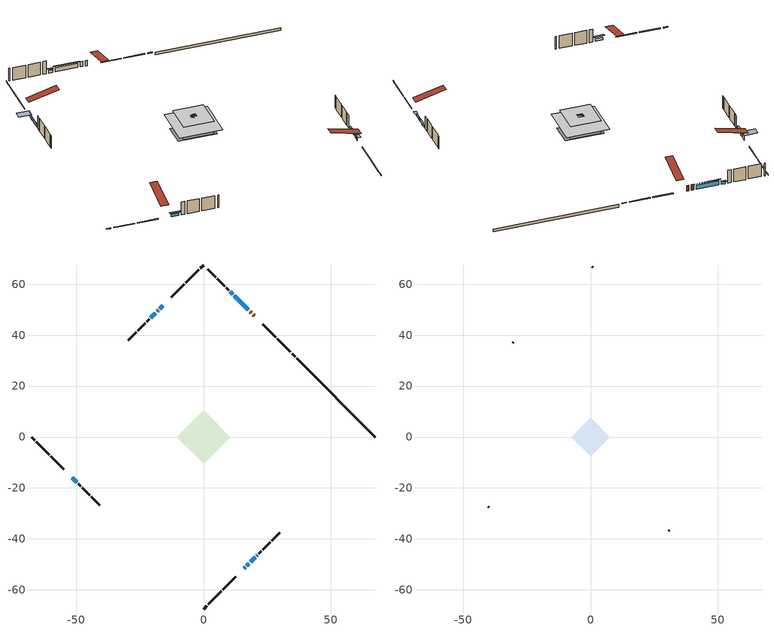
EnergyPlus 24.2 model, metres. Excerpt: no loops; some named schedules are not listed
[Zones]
conditioned space
 floor outside (Floor1 construction): -1.31,0 0,1.31 1.31,0 0,-1.31 z0.58
 floor adiabatic (Floor4 construction): -7.48,0 0,7.48 7.48,0 0,-7.48 z0.58
 floor adiabatic (AdiabaticFloorConstruction): -10.58,0 0,10.58 10.58,0 0,-10.58 z3.02
 floor foundation (Slab1 construction): -7.73,1.97 -1.97,7.73 7.73,-1.97 1.97,-7.73 z-0.46
 wall outside (RimJoist1 construction): 0,-67.58 1.18,-66.4 / -67.58,0 -66.4,-1.18 / 0,67.58 -1.18,66.4 / 36,31.59 34.81,32.77 z0.58:0.88
 wall outside (RimJoist2 construction): 1.84,-65.74 7,-60.58 / -65.74,-1.84 -60.58,-7 / -1.84,65.74 -7,60.58 / 34.16,33.42 29,38.58 z0.58:0.88
 wall outside (RimJoist3 construction): 7.65,-59.93 12.76,-54.82 / -59.93,-7.65 -54.82,-12.76 / -7.65,59.93 -12.76,54.82 / 28.34,39.24 23.24,44.34 z0.58:0.88
 wall outside (AdiabaticWallConstruction 1): 20,47.58 19.47,48.11 / 18.82,48.76 18.29,49.29 z0.58:2.61
 wall outside (AdiabaticWallConstruction): 16,-51.58 16.39,-51.19 / -17.84,49.74 -18.24,49.35 z0.58:1.5; 17.05,-50.53 17.88,-49.7 z0.58:1.44; -51.58,-16 -49.79,-17.8 / 11.45,56.13 10.55,57.03 / -18.89,48.69 -20.69,46.89 z0.58:1.57; 17.64,49.94 12.11,55.48 z0.58:2.1; -16,51.58 -17.18,50.4 z0.58:2.16; 18.53,-49.05 20.25,-47.33 z0.58:1.8; 20.91,-46.67 21.11,-46.47 z0.58:0.86
 wall outside (Wall1 construction): 21.77,-45.81 22.63,-44.95 / -49.13,-18.45 -48.27,-19.32 / -21.35,46.24 -22.21,45.37 / 9.89,57.69 9.03,58.55 z0.58:5.46
 wall outside (Wall2 construction): 23.29,-44.3 26.18,-41.4 / -47.61,-19.97 -44.72,-22.86 / -22.87,44.72 -25.76,41.82 / 8.37,59.21 5.48,62.1 z0.58:5.46
 wall outside (Wall3 construction): 26.83,-40.75 30.04,-37.54 / -44.06,-23.52 -40.85,-26.73 / -26.41,41.17 -29.62,37.96 / 4.83,62.75 1.62,65.96 z0.58:5.46
 wall foundation (FoundationWall1 construction): 67.58,0 36.65,30.93 z-0.46:0.58
 window (WindowConstruction 8): 16,-51.58 16.39,-51.19 z0.58:1.49
 window (WindowConstruction 5): 17.05,-50.53 17.88,-49.71 z0.58:1.44
 window (WindowConstruction 6): -51.58,-16 -49.79,-17.8 z0.58:1.57
 window (WindowConstruction 7): 17.64,49.94 12.11,55.47 z0.58:2.1
 window (WindowConstruction): -16,51.58 -17.18,50.4 z0.58:2.16
 window (WindowConstruction 1): 18.53,-49.05 20.25,-47.33 z0.58:1.8
 window (WindowConstruction 2): 11.45,56.13 10.55,57.03 z0.58:1.57
 window (WindowConstruction 9): -17.84,49.74 -18.24,49.35 z0.58:1.49
 window (WindowConstruction 3): -18.89,48.69 -20.69,46.89 z0.58:1.57
 window (WindowConstruction 4): 20.91,-46.67 21.11,-46.47 z0.58:0.86
 door (Door): 20,47.58 19.47,48.11 z0.58:2.61
 door (Door 1): 18.82,48.76 18.29,49.29 z0.58:2.61
 ceiling adiabatic (AdiabaticFloorConstruction): 0,-10.58 10.58,0 0,10.58 -10.58,0 z3.02
attic - vented
 floor to conditioned space (Floor2 construction Reversed): -1.31,0 0,1.31 1.31,0 0,-1.31 z5.46
 floor to conditioned space (Floor3 construction Reversed): -7.48,0 0,7.48 7.48,0 0,-7.48 z5.46
 wall outside (Wall4 construction): 30.7,-36.88 31,-36.58 / -40.2,-27.38 -39.89,-27.69 / -30.28,37.3 -30.58,37 / 0.96,66.62 0.66,66.92 z0.58:5.46
 roof outside (Roof1 construction): 15.34,-52.24,5.46 7.86,-44.76,8.1 5.94,-46.69,8.1 13.41,-54.17,5.46; -52.24,-15.34,5.46 -44.76,-7.86,8.1 -46.69,-5.94,8.1 -54.17,-13.41,5.46; -15.34,52.24,5.46 -7.86,44.76,8.1 -5.94,46.69,8.1 -13.41,54.17,5.46; 20.65,46.93,5.46 13.18,39.45,8.1 15.1,37.52,8.1 22.58,45,5.46
shading: 16.82,-50.76 15.57,-52.01 16.21,-52.66 17.47,-51.4 z2.1; 18.09,-49.49 16.84,-50.74 17.27,-51.17 18.52,-49.93 z1.74; -49.35,-18.23 -52.01,-15.57 -52.44,-16 -49.79,-18.66 z2.18; 11.68,55.91 18.07,49.51 18.17,49.62 11.78,56.01 z2.71; -17.51,50.07 -15.67,51.91 -18.9,55.14 -20.74,53.3 z2.62; 10.34,57.24 11.66,55.92 12.09,56.35 10.77,57.67 z1.87; -18.45,49.13 -17.63,49.95 -18.06,50.38 -18.88,49.57 z1.79; -20.9,46.68 -18.68,48.9 -19.11,49.33 -21.33,47.11 z1.87; 21.43,-46.15 20.58,-47 21.02,-47.43 21.87,-46.58 z1.32
[Building]
Building 1: Terrain=Suburbs
[Site:Location]
Yellowknife AP_NT: Latitude {deg}=62.46; Longitude {deg}=-114.44; Time Zone {hr}=-7; Elevation {m}=206; Keep Site Location Information=Yes
[Site:GroundTemperature:Shallow]
-11.1489, -14.3239, -14.5782, -13.0715, -7.02295, -1.00261, 4.2167, 7.52301, 7.8039, 5.11477, 0.0285573, -5.8071
[Site:WaterMainsTemperature]
Calculation Method=Schedule; Temperature Schedule=mains temperature schedule
[Material] Roughness=Rough; Thermal Absorptance=0.9
Name | Thickness {m} | Conductivity {W/m-K} | Density {kg/m3} | Specific Heat {J/kg-K} | Solar Absorptance | Visible Absorptance
asphalt or fiberglass shingles | 0.00635 | 0.162714 | 1121.4 | 1465.45 | 0.4 | 0.4
ceiling loosefill ins | 0.0846667 | 0.0480833 | 16.02 | 1046.75 | 0.7 | 0.7
ceiling loosefill ins 1 | 0.169333 | 0.0480833 | 16.02 | 1046.75 | 0.7 | 0.7
ceiling stud and cavity | 0.1397 | 0.0959337 | 65.682 | 1177.47 | 0.7 | 0.7
ceiling stud and cavity 1 | 0.1397 | 0.166674 | 65.682 | 1177.47 | 0.7 | 0.7
concrete 4.0 in. | 0.1016 | 1.803125 | 2242.8 | 837.4 | 0.7 | 0.7
concrete 8.0 in. | 0.2032 | 1.803125 | 2242.8 | 837.4 | 0.7 | 0.7
door material | 0.04445 | 0.053851 | 512.64 | 1214.23 | 0.7 | 0.7
exterior vertical ins | 0.00316096 | 0.029427 | 32.04 | 1214.23 | 0.7 | 0.7
floor covering | 0.0127 | 0.0433444 | 54.468 | 1339.84 | 0.6 | 0.6
floor rigid ins; rim joist rigid ins 1 | 0.103632 | 0.029427 | 32.04 | 1214.23 | 0.7 | 0.7
floor rigid ins 1; rim joist rigid ins; wall rigid ins | 0.051816 | 0.029427 | 32.04 | 1214.23 | 0.7 | 0.7
floor rigid ins 2; wall rigid ins 1 | 0.512978 | 0.029427 | 32.04 | 1214.23 | 0.7 | 0.7
floor stud and cavity | 0.1397 | 0.183568 | 92.3553 | 1139.71 | 0.7 | 0.7
floor stud and cavity 1 | 0.1397 | 0.0846811 | 92.3553 | 1139.71 | 0.7 | 0.7
floor stud and cavity 2 | 0.1397 | 1.75129 | 37.0049 | 1207.88 | 0.7 | 0.7
furniture material conditioned space 1 | 0.1524 | 0.115458 | 640.8 | 1214.23 | 0.6 | 0.6
gypsum board | 0.0127 | 0.160291 | 801 | 837.4 | 0.6 | 0.6
gypsum board 1 | 0.0127 | 0.160291 | 801 | 837.4 | 0.7 | 0.7
osb sheathing 0.5 in. | 0.0127 | 0.115458 | 512.64 | 1214.23 | 0.7 | 0.7
osb sheathing 0.75 in. | 0.01905 | 0.115458 | 512.64 | 1214.23 | 0.7 | 0.7
osb sheathing 2.0 in. | 0.0508 | 0.115458 | 512.64 | 1214.23 | 0.7 | 0.7
rim joist stud and cavity | 0.0508 | 0.0411215 | 125.044 | 1163.47 | 0.6 | 0.6
rim joist stud and cavity 1 | 0.0508 | 0.0406006 | 125.044 | 1163.47 | 0.6 | 0.6
rim joist stud and cavity 2 | 0.0508 | 0.0657805 | 125.044 | 1163.47 | 0.6 | 0.6
wall stud and cavity | 0.1397 | 0.192572 | 139.0536 | 1170.24 | 0.7 | 0.7
wall stud and cavity 1 | 0.1397 | 0.198349 | 139.0536 | 1170.24 | 0.7 | 0.7
wall stud and cavity 2 | 0.1397 | 0.204483 | 139.0536 | 1170.24 | 0.7 | 0.7
wall stud and cavity 3 | 0.0889 | 6.1454 | 50.32683 | 1063.81 | 0.6 | 0.6
wall stud and cavity 4 | 0.0889 | 0.380278 | 52.3479 | 1209.89 | 0.7 | 0.7
wall stud and cavity 5 | 0.0889 | 0.391764 | 83.0341 | 1211.67 | 0.7 | 0.7
wood siding | 0.0254 | 0.102417 | 544.68 | 1172.36 | 0.4 | 0.4
wood siding 1 | 0.00254 | 0.102417 | 544.68 | 1172.36 | 0.4 | 0.4
wood siding 2; wood siding 3; wood siding 4 | 0.0254 | 0.102417 | 544.68 | 1172.36 | 0.7 | 0.7
[WindowMaterial:SimpleGlazingSystem]
Name | U-Factor {W/m2-K} | Solar Heat Gain Coefficient
WindowMaterial | 2.79244 | 0.64
WindowMaterial 1 | 2.78563 | 0.6
WindowMaterial 2 | 2.78279 | 0.59
WindowMaterial 3 | 2.660143 | 0.4
WindowMaterial 4 | 2.77995 | 0.57
WindowMaterial 5 | 2.79698 | 0.67
WindowMaterial 6 | 2.75553 | 0.6
[Construction]
AdiabaticFloorConstruction: floor stud and cavity 2, floor rigid ins 2, osb sheathing 0.75 in., floor covering
AdiabaticWallConstruction: wood siding 3, wall rigid ins 1, wall stud and cavity 4, gypsum board
AdiabaticWallConstruction 1: wood siding 4, wall rigid ins 1, wall stud and cavity 4, gypsum board
Door; Door 1: door material
Floor1 construction: floor stud and cavity, floor rigid ins, osb sheathing 0.75 in., floor covering
Floor2 construction Reversed: gypsum board, ceiling stud and cavity, ceiling loosefill ins
Floor3 construction Reversed: gypsum board, ceiling stud and cavity 1, ceiling loosefill ins 1
Floor4 construction: floor stud and cavity 1, floor rigid ins 1, osb sheathing 0.75 in., floor covering
FoundationWall1 construction: concrete 8.0 in., gypsum board 1
furniture construction conditioned space 1: furniture material conditioned space 1
PartitionWallConstruction: gypsum board, wall stud and cavity 5, gypsum board
RimJoist1 construction: wood siding 2, rim joist rigid ins, osb sheathing 2.0 in., rim joist stud and cavity
RimJoist2 construction: wood siding 2, rim joist rigid ins, osb sheathing 2.0 in., rim joist stud and cavity 1
RimJoist3 construction: wood siding 2, rim joist rigid ins 1, osb sheathing 2.0 in., rim joist stud and cavity 2
Roof1 construction: asphalt or fiberglass shingles
Slab1 construction: concrete 4.0 in.
Wall1 construction: wood siding, wall rigid ins, osb sheathing 0.5 in., wall stud and cavity, gypsum board
Wall2 construction: wood siding, wall rigid ins, osb sheathing 0.5 in., wall stud and cavity 1, gypsum board
Wall3 construction: wood siding, wall rigid ins, osb sheathing 0.5 in., wall stud and cavity 2, gypsum board
Wall4 construction: wood siding 1, wall stud and cavity 3
WindowConstruction: WindowMaterial
WindowConstruction 1: WindowMaterial 1
WindowConstruction 2; WindowConstruction 3; WindowConstruction 6: WindowMaterial 2
WindowConstruction 4: WindowMaterial 3
WindowConstruction 5: WindowMaterial 4
WindowConstruction 7: WindowMaterial 5
WindowConstruction 8; WindowConstruction 9: WindowMaterial 6
[Zone] Multiplier=1; Part of Total Floor Area=Yes
Name | Volume {m3}
attic - vented | 50.0329
conditioned space | 575
[Space]
Name | Zone | Volume {m3}
attic - vented 1 | attic - vented | 50.0329
conditioned space 1 | conditioned space | 575
[ZoneInfiltration:EffectiveLeakageArea]
infil attic - vented 1: Zone or Space=attic - vented 1; Schedule=Always On Discrete; Effective Air Leakage Area {cm2}=3640.42; Stack Coefficient=0.000522972; Wind Coefficient=1.54511e-05
[ZoneMixing]
whole house fan mix: Zone or Space=attic - vented; Schedule=Always On Continuous; Design Flow Rate Calculation Method=Flow/Zone; Design Flow Rate {m3/s}=0; Source Zone or Space=conditioned space
[SurfaceProperty:ExposedFoundationPerimeter]
Slab1: Exposed Perimeter Calculation Method=TotalExposedPerimeter; Total Exposed Perimeter {m}=43.739
[InternalMass] Zone or ZoneList=conditioned space; Space or SpaceList=conditioned space 1
Name | Construction | Surface Area {m2}
furniture mass conditioned space 1 | furniture construction conditioned space 1 | 180.324
partition wall mass | PartitionWallConstruction | 338.981
[Lights]
interior lighting: Zone or ZoneList or Space or SpaceList=conditioned space 1; Schedule=interior lighting schedule; Design Level Calculation Method=LightingLevel; Lighting Level {W}=343.2; Return Air Fraction=0; Fraction Radiant=0.6; Fraction Visible=0.2; Fraction Replaceable=1
[People]
occupants: Zone or ZoneList or Space or SpaceList=conditioned space 1; Number of People Schedule=occupants schedule; Number of People Calculation Method=People; Number of People=3; Fraction Radiant=0.314171; Sensible Heat Fraction=0.56303; Activity Level Schedule=occupants activity schedule; Carbon Dioxide Generation Rate {m3/s-W}=0; Enable ASHRAE 55 Comfort Warnings=No; Mean Radiant Temperature Calculation Type=EnclosureAveraged
[ElectricEquipment] Zone or ZoneList or Space or SpaceList=conditioned space 1; Design Level Calculation Method=EquipmentLevel
Name | Schedule | Design Level {W} | Fraction Latent | Fraction Radiant | Fraction Lost
clothes dryer | clothes dryer schedule | 140.772 | 0.015 | 0.081 | 0.85
clothes washer | clothes washer schedule | 32.1985 | 0.03 | 0.162 | 0.7
cooking range | cooking range schedule | 215.147 | 0.08 | 0.432 | 0.2
dishwasher | dishwasher schedule | 66.8632 | 0.3 | 0.18 | 0.4
fridge | fridge schedule | 72.9452 | 0 | 0.6 | 0
mech vent bath fan 0 | mech vent bath fan 0 schedule | 25.1 | 0 | 0 | 1
mech vent house fan | mech vent house fan schedule | 0 | 0 | 0 | 1
mech vent house fan cfis | mech vent house fan cfis schedule | 0 | 0 | 0 | 0
misc plug loads | misc plug loads schedule | 494.7 | 0.045 | 0.513 | 0.1
whole house fan | Always On Discrete | 0 | 0 | 0 | 1
[OtherEquipment] Zone or ZoneList or Space or SpaceList=conditioned space 1; Design Level Calculation Method=EquipmentLevel
Name | Fuel Type | Schedule | Design Level {W} | Fraction Latent | Fraction Radiant | Fraction Lost
clothes dryer 1 | Electricity | clothes dryer schedule | 0 | 0.015 | 0.081 | 0.85
cooking range 1 | Electricity | cooking range schedule | 0 | 0.08 | 0.432 | 0.2
general water use latent | None | general water use schedule | 62.594 | 1 | 0 | 0
general water use sensible | None | general water use schedule | -61.6891 | 0 | 0.6 | 0
mech vent house fan latent load | None | Always On Discrete | 0 | 1 | 0 | 0
mech vent house fan sensible load | None | Always On Discrete | 0 | 0 | 0 | 0
water heater energy adjustment1 | Electricity | Always On Discrete | 0.01 | 0 | 0 | 1
[ZoneInfiltration:DesignFlowRate] Zone or ZoneList or Space or SpaceList=conditioned space 1; Schedule=Always On Discrete; Design Flow Rate Calculation Method=Flow/Zone; Design Flow Rate {m3/s}=0
infil flow; natural vent flow; whole house fan flow
[Foundation:Kiva]
Foundation Kiva 1: Initial Indoor Air Temperature {C}=18; Wall Height Above Grade {m}=0.580004; Wall Depth Below Slab {m}=0.2032; Custom Block Material Name 1=exterior vertical ins; Custom Block Depth 1 {m}=1.04001; Custom Block X Position 1 {m}=0.2159; Custom Block Z Position 1 {m}=0
[Foundation:Kiva:Settings]
Soil Conductivity {W/m-K}=0.849921; Soil Density {kg/m3}=1842.3; Soil Specific Heat {J/kg-K}=418.7; Ground Solar Absorptivity=0.9; Ground Thermal Absorptivity=0.9; Ground Surface Roughness {m}=0.03; Far-Field Width {m}=40; Deep-Ground Boundary Condition=ZeroFlux; Deep-Ground Depth {m}=40; Minimum Cell Dimension {m}=0.2; Maximum Cell Growth Coefficient=3; Simulation Timestep=Timestep
[Exterior:Lights]
exterior lighting: Schedule=exterior lighting schedule; Design Level {W}=75.6
[Schedule:Constant]
Name | Hourly Value
Always On Continuous; mech vent house fan schedule; mech vent house fan cfis schedule; Always On Discrete | 1
occupants activity schedule | 117.228
fridge schedule | 0
[Schedule:Week:Daily]
interior lighting schedule Week Rule - Jan1-Jan27: interior lighting schedule day, interior lighting schedule day, interior lighting schedule day, interior lighting schedule day, interior lighting schedule day, interior lighting schedule day, interior lighting schedule day, interior lighting schedule default day, interior lighting schedule default day, interior lighting schedule default day, interior lighting schedule default day, interior lighting schedule default day
interior lighting schedule Week Rule - Jan28-Feb3: interior lighting schedule day, interior lighting schedule day, interior lighting schedule day, interior lighting schedule day, interior lighting schedule day 1, interior lighting schedule day 1, interior lighting schedule day 1, interior lighting schedule default day, interior lighting schedule default day, interior lighting schedule default day, interior lighting schedule default day, interior lighting schedule default day
interior lighting schedule Week Rule - Feb4-Feb24: interior lighting schedule day 1, interior lighting schedule day 1, interior lighting schedule day 1, interior lighting schedule day 1, interior lighting schedule day 1, interior lighting schedule day 1, interior lighting schedule day 1, interior lighting schedule default day, interior lighting schedule default day, interior lighting schedule default day, interior lighting schedule default day, interior lighting schedule default day
interior lighting schedule Week Rule - Feb25-Mar3: interior lighting schedule day 1, interior lighting schedule day 1, interior lighting schedule day 1, interior lighting schedule day 1, interior lighting schedule day 2, interior lighting schedule day 2, interior lighting schedule day 2, interior lighting schedule default day, interior lighting schedule default day, interior lighting schedule default day, interior lighting schedule default day, interior lighting schedule default day
interior lighting schedule Week Rule - Mar4-Mar31: interior lighting schedule day 2, interior lighting schedule day 2, interior lighting schedule day 2, interior lighting schedule day 2, interior lighting schedule day 2, interior lighting schedule day 2, interior lighting schedule day 2, interior lighting schedule default day, interior lighting schedule default day, interior lighting schedule default day, interior lighting schedule default day, interior lighting schedule default day
interior lighting schedule Week Rule - Apr1-Apr28: interior lighting schedule day 3, interior lighting schedule day 3, interior lighting schedule day 3, interior lighting schedule day 3, interior lighting schedule day 3, interior lighting schedule day 3, interior lighting schedule day 3, interior lighting schedule default day, interior lighting schedule default day, interior lighting schedule default day, interior lighting schedule default day, interior lighting schedule default day
interior lighting schedule Week Rule - Apr29-May5: interior lighting schedule day 3, interior lighting schedule day 3, interior lighting schedule day 4, interior lighting schedule day 4, interior lighting schedule day 4, interior lighting schedule day 4, interior lighting schedule day 4, interior lighting schedule default day, interior lighting schedule default day, interior lighting schedule default day, interior lighting schedule default day, interior lighting schedule default day
interior lighting schedule Week Rule - May6-May26: interior lighting schedule day 4, interior lighting schedule day 4, interior lighting schedule day 4, interior lighting schedule day 4, interior lighting schedule day 4, interior lighting schedule day 4, interior lighting schedule day 4, interior lighting schedule default day, interior lighting schedule default day, interior lighting schedule default day, interior lighting schedule default day, interior lighting schedule default day
interior lighting schedule Week Rule - May27-Jun2: interior lighting schedule day 4, interior lighting schedule day 4, interior lighting schedule day 4, interior lighting schedule day 4, interior lighting schedule day 4, interior lighting schedule day 5, interior lighting schedule day 5, interior lighting schedule default day, interior lighting schedule default day, interior lighting schedule default day, interior lighting schedule default day, interior lighting schedule default day
interior lighting schedule Week Rule - Jun3-Jun30: interior lighting schedule day 5, interior lighting schedule day 5, interior lighting schedule day 5, interior lighting schedule day 5, interior lighting schedule day 5, interior lighting schedule day 5, interior lighting schedule day 5, interior lighting schedule default day, interior lighting schedule default day, interior lighting schedule default day, interior lighting schedule default day, interior lighting schedule default day
interior lighting schedule Week Rule - Jul1-Jul28: interior lighting schedule day 6, interior lighting schedule day 6, interior lighting schedule day 6, interior lighting schedule day 6, interior lighting schedule day 6, interior lighting schedule day 6, interior lighting schedule day 6, interior lighting schedule default day, interior lighting schedule default day, interior lighting schedule default day, interior lighting schedule default day, interior lighting schedule default day
interior lighting schedule Week Rule - Jul29-Aug4: interior lighting schedule day 6, interior lighting schedule day 6, interior lighting schedule day 6, interior lighting schedule day 7, interior lighting schedule day 7, interior lighting schedule day 7, interior lighting schedule day 7, interior lighting schedule default day, interior lighting schedule default day, interior lighting schedule default day, interior lighting schedule default day, interior lighting schedule default day
interior lighting schedule Week Rule - Aug5-Aug25: interior lighting schedule day 7, interior lighting schedule day 7, interior lighting schedule day 7, interior lighting schedule day 7, interior lighting schedule day 7, interior lighting schedule day 7, interior lighting schedule day 7, interior lighting schedule default day, interior lighting schedule default day, interior lighting schedule default day, interior lighting schedule default day, interior lighting schedule default day
interior lighting schedule Week Rule - Aug26-Sep1: interior lighting schedule day 7, interior lighting schedule day 7, interior lighting schedule day 7, interior lighting schedule day 7, interior lighting schedule day 7, interior lighting schedule day 7, interior lighting schedule day 8, interior lighting schedule default day, interior lighting schedule default day, interior lighting schedule default day, interior lighting schedule default day, interior lighting schedule default day
interior lighting schedule Week Rule - Sep2-Sep29: interior lighting schedule day 8, interior lighting schedule day 8, interior lighting schedule day 8, interior lighting schedule day 8, interior lighting schedule day 8, interior lighting schedule day 8, interior lighting schedule day 8, interior lighting schedule default day, interior lighting schedule default day, interior lighting schedule default day, interior lighting schedule default day, interior lighting schedule default day
interior lighting schedule Week Rule - Sep30-Oct6: interior lighting schedule day 8, interior lighting schedule day 9, interior lighting schedule day 9, interior lighting schedule day 9, interior lighting schedule day 9, interior lighting schedule day 9, interior lighting schedule day 9, interior lighting schedule default day, interior lighting schedule default day, interior lighting schedule default day, interior lighting schedule default day, interior lighting schedule default day
interior lighting schedule Week Rule - Oct7-Oct27: interior lighting schedule day 9, interior lighting schedule day 9, interior lighting schedule day 9, interior lighting schedule day 9, interior lighting schedule day 9, interior lighting schedule day 9, interior lighting schedule day 9, interior lighting schedule default day, interior lighting schedule default day, interior lighting schedule default day, interior lighting schedule default day, interior lighting schedule default day
interior lighting schedule Week Rule - Oct28-Nov3: interior lighting schedule day 9, interior lighting schedule day 9, interior lighting schedule day 9, interior lighting schedule day 9, interior lighting schedule day 10, interior lighting schedule day 10, interior lighting schedule day 10, interior lighting schedule default day, interior lighting schedule default day, interior lighting schedule default day, interior lighting schedule default day, interior lighting schedule default day
interior lighting schedule Week Rule - Nov4-Nov24: interior lighting schedule day 10, interior lighting schedule day 10, interior lighting schedule day 10, interior lighting schedule day 10, interior lighting schedule day 10, interior lighting schedule day 10, interior lighting schedule day 10, interior lighting schedule default day, interior lighting schedule default day, interior lighting schedule default day, interior lighting schedule default day, interior lighting schedule default day
interior lighting schedule Week Rule - Nov25-Dec1: interior lighting schedule day 10, interior lighting schedule day 10, interior lighting schedule day 10, interior lighting schedule day 10, interior lighting schedule day 10, interior lighting schedule day 10, interior lighting schedule day 11, interior lighting schedule default day, interior lighting schedule default day, interior lighting schedule default day, interior lighting schedule default day, interior lighting schedule default day
interior lighting schedule Week Rule - Dec2-Dec31: interior lighting schedule day 11, interior lighting schedule day 11, interior lighting schedule day 11, interior lighting schedule day 11, interior lighting schedule day 11, interior lighting schedule day 11, interior lighting schedule day 11, interior lighting schedule default day, interior lighting schedule default day, interior lighting schedule default day, interior lighting schedule default day, interior lighting schedule default day
occupants schedule Week Rule - Jan1-Dec31: occupants schedule day, occupants schedule day, occupants schedule day, occupants schedule day, occupants schedule day, occupants schedule day, occupants schedule day, occupants schedule default day, occupants schedule default day, occupants schedule default day, occupants schedule default day, occupants schedule default day
clothes dryer schedule Week Rule - Jan1-Dec31: clothes dryer schedule day, clothes dryer schedule day, clothes dryer schedule day, clothes dryer schedule day, clothes dryer schedule day, clothes dryer schedule day, clothes dryer schedule day, clothes dryer schedule default day, clothes dryer schedule default day, clothes dryer schedule default day, clothes dryer schedule default day, clothes dryer schedule default day
clothes washer schedule Week Rule - Jan1-Dec31: clothes washer schedule day, clothes washer schedule day, clothes washer schedule day, clothes washer schedule day, clothes washer schedule day, clothes washer schedule day, clothes washer schedule day, clothes washer schedule default day, clothes washer schedule default day, clothes washer schedule default day, clothes washer schedule default day, clothes washer schedule default day
cooking range schedule Week Rule - Jan1-Dec31: cooking range schedule day, cooking range schedule day, cooking range schedule day, cooking range schedule day, cooking range schedule day, cooking range schedule day, cooking range schedule day, cooking range schedule default day, cooking range schedule default day, cooking range schedule default day, cooking range schedule default day, cooking range schedule default day
dishwasher schedule Week Rule - Jan1-Dec31: dishwasher schedule day, dishwasher schedule day, dishwasher schedule day, dishwasher schedule day, dishwasher schedule day, dishwasher schedule day, dishwasher schedule day, dishwasher schedule default day, dishwasher schedule default day, dishwasher schedule default day, dishwasher schedule default day, dishwasher schedule default day
mech vent bath fan 0 schedule Week Rule - Jan1-Dec31: mech vent bath fan 0 schedule day, mech vent bath fan 0 schedule day, mech vent bath fan 0 schedule day, mech vent bath fan 0 schedule day, mech vent bath fan 0 schedule day, mech vent bath fan 0 schedule day, mech vent bath fan 0 schedule day, mech vent bath fan 0 schedule default day, mech vent bath fan 0 schedule default day, mech vent bath fan 0 schedule default day, mech vent bath fan 0 schedule default day, mech vent bath fan 0 schedule default day
misc plug loads schedule Week Rule - Jan1-Dec31: misc plug loads schedule day, misc plug loads schedule day, misc plug loads schedule day, misc plug loads schedule day, misc plug loads schedule day, misc plug loads schedule day, misc plug loads schedule day, misc plug loads schedule default day, misc plug loads schedule default day, misc plug loads schedule default day, misc plug loads schedule default day, misc plug loads schedule default day
general water use schedule Week Rule - Jan1-Dec31: general water use schedule day, general water use schedule day, general water use schedule day, general water use schedule day, general water use schedule day, general water use schedule day, general water use schedule day, general water use schedule default day, general water use schedule default day, general water use schedule default day, general water use schedule default day, general water use schedule default day
exterior lighting schedule Week Rule - Jan1-Jan27: exterior lighting schedule day, exterior lighting schedule day, exterior lighting schedule day, exterior lighting schedule day, exterior lighting schedule day, exterior lighting schedule day, exterior lighting schedule day, exterior lighting schedule default day, exterior lighting schedule default day, exterior lighting schedule default day, exterior lighting schedule default day, exterior lighting schedule default day
exterior lighting schedule Week Rule - Jan28-Feb3: exterior lighting schedule day, exterior lighting schedule day, exterior lighting schedule day, exterior lighting schedule day, exterior lighting schedule day 1, exterior lighting schedule day 1, exterior lighting schedule day 1, exterior lighting schedule default day, exterior lighting schedule default day, exterior lighting schedule default day, exterior lighting schedule default day, exterior lighting schedule default day
exterior lighting schedule Week Rule - Feb4-Feb24: exterior lighting schedule day 1, exterior lighting schedule day 1, exterior lighting schedule day 1, exterior lighting schedule day 1, exterior lighting schedule day 1, exterior lighting schedule day 1, exterior lighting schedule day 1, exterior lighting schedule default day, exterior lighting schedule default day, exterior lighting schedule default day, exterior lighting schedule default day, exterior lighting schedule default day
exterior lighting schedule Week Rule - Feb25-Mar3: exterior lighting schedule day 1, exterior lighting schedule day 1, exterior lighting schedule day 1, exterior lighting schedule day 1, exterior lighting schedule day 2, exterior lighting schedule day 2, exterior lighting schedule day 2, exterior lighting schedule default day, exterior lighting schedule default day, exterior lighting schedule default day, exterior lighting schedule default day, exterior lighting schedule default day
exterior lighting schedule Week Rule - Mar4-Mar31: exterior lighting schedule day 2, exterior lighting schedule day 2, exterior lighting schedule day 2, exterior lighting schedule day 2, exterior lighting schedule day 2, exterior lighting schedule day 2, exterior lighting schedule day 2, exterior lighting schedule default day, exterior lighting schedule default day, exterior lighting schedule default day, exterior lighting schedule default day, exterior lighting schedule default day
exterior lighting schedule Week Rule - Apr1-Apr28: exterior lighting schedule day 3, exterior lighting schedule day 3, exterior lighting schedule day 3, exterior lighting schedule day 3, exterior lighting schedule day 3, exterior lighting schedule day 3, exterior lighting schedule day 3, exterior lighting schedule default day, exterior lighting schedule default day, exterior lighting schedule default day, exterior lighting schedule default day, exterior lighting schedule default day
exterior lighting schedule Week Rule - Apr29-May5: exterior lighting schedule day 3, exterior lighting schedule day 3, exterior lighting schedule day 4, exterior lighting schedule day 4, exterior lighting schedule day 4, exterior lighting schedule day 4, exterior lighting schedule day 4, exterior lighting schedule default day, exterior lighting schedule default day, exterior lighting schedule default day, exterior lighting schedule default day, exterior lighting schedule default day
exterior lighting schedule Week Rule - May6-May26: exterior lighting schedule day 4, exterior lighting schedule day 4, exterior lighting schedule day 4, exterior lighting schedule day 4, exterior lighting schedule day 4, exterior lighting schedule day 4, exterior lighting schedule day 4, exterior lighting schedule default day, exterior lighting schedule default day, exterior lighting schedule default day, exterior lighting schedule default day, exterior lighting schedule default day
exterior lighting schedule Week Rule - May27-Jun2: exterior lighting schedule day 4, exterior lighting schedule day 4, exterior lighting schedule day 4, exterior lighting schedule day 4, exterior lighting schedule day 4, exterior lighting schedule day 5, exterior lighting schedule day 5, exterior lighting schedule default day, exterior lighting schedule default day, exterior lighting schedule default day, exterior lighting schedule default day, exterior lighting schedule default day
exterior lighting schedule Week Rule - Jun3-Jun30: exterior lighting schedule day 5, exterior lighting schedule day 5, exterior lighting schedule day 5, exterior lighting schedule day 5, exterior lighting schedule day 5, exterior lighting schedule day 5, exterior lighting schedule day 5, exterior lighting schedule default day, exterior lighting schedule default day, exterior lighting schedule default day, exterior lighting schedule default day, exterior lighting schedule default day
exterior lighting schedule Week Rule - Jul1-Jul28: exterior lighting schedule day 6, exterior lighting schedule day 6, exterior lighting schedule day 6, exterior lighting schedule day 6, exterior lighting schedule day 6, exterior lighting schedule day 6, exterior lighting schedule day 6, exterior lighting schedule default day, exterior lighting schedule default day, exterior lighting schedule default day, exterior lighting schedule default day, exterior lighting schedule default day
exterior lighting schedule Week Rule - Jul29-Aug4: exterior lighting schedule day 6, exterior lighting schedule day 6, exterior lighting schedule day 6, exterior lighting schedule day 7, exterior lighting schedule day 7, exterior lighting schedule day 7, exterior lighting schedule day 7, exterior lighting schedule default day, exterior lighting schedule default day, exterior lighting schedule default day, exterior lighting schedule default day, exterior lighting schedule default day
exterior lighting schedule Week Rule - Aug5-Aug25: exterior lighting schedule day 7, exterior lighting schedule day 7, exterior lighting schedule day 7, exterior lighting schedule day 7, exterior lighting schedule day 7, exterior lighting schedule day 7, exterior lighting schedule day 7, exterior lighting schedule default day, exterior lighting schedule default day, exterior lighting schedule default day, exterior lighting schedule default day, exterior lighting schedule default day
exterior lighting schedule Week Rule - Aug26-Sep1: exterior lighting schedule day 7, exterior lighting schedule day 7, exterior lighting schedule day 7, exterior lighting schedule day 7, exterior lighting schedule day 7, exterior lighting schedule day 7, exterior lighting schedule day 8, exterior lighting schedule default day, exterior lighting schedule default day, exterior lighting schedule default day, exterior lighting schedule default day, exterior lighting schedule default day
exterior lighting schedule Week Rule - Sep2-Sep29: exterior lighting schedule day 8, exterior lighting schedule day 8, exterior lighting schedule day 8, exterior lighting schedule day 8, exterior lighting schedule day 8, exterior lighting schedule day 8, exterior lighting schedule day 8, exterior lighting schedule default day, exterior lighting schedule default day, exterior lighting schedule default day, exterior lighting schedule default day, exterior lighting schedule default day
exterior lighting schedule Week Rule - Sep30-Oct6: exterior lighting schedule day 8, exterior lighting schedule day 9, exterior lighting schedule day 9, exterior lighting schedule day 9, exterior lighting schedule day 9, exterior lighting schedule day 9, exterior lighting schedule day 9, exterior lighting schedule default day, exterior lighting schedule default day, exterior lighting schedule default day, exterior lighting schedule default day, exterior lighting schedule default day
exterior lighting schedule Week Rule - Oct7-Oct27: exterior lighting schedule day 9, exterior lighting schedule day 9, exterior lighting schedule day 9, exterior lighting schedule day 9, exterior lighting schedule day 9, exterior lighting schedule day 9, exterior lighting schedule day 9, exterior lighting schedule default day, exterior lighting schedule default day, exterior lighting schedule default day, exterior lighting schedule default day, exterior lighting schedule default day
exterior lighting schedule Week Rule - Oct28-Nov3: exterior lighting schedule day 9, exterior lighting schedule day 9, exterior lighting schedule day 9, exterior lighting schedule day 9, exterior lighting schedule day 10, exterior lighting schedule day 10, exterior lighting schedule day 10, exterior lighting schedule default day, exterior lighting schedule default day, exterior lighting schedule default day, exterior lighting schedule default day, exterior lighting schedule default day
[Schedule:Year]
interior lighting schedule: interior lighting schedule Week Rule - Jan1-Jan27, 1, 1, 1, 27, interior lighting schedule Week Rule - Jan28-Feb3, 1, 28, 2, 3, interior lighting schedule Week Rule - Feb4-Feb24, 2, 4, 2, 24, interior lighting schedule Week Rule - Feb25-Mar3, 2, 25, 3, 3, interior lighting schedule Week Rule - Mar4-Mar31, 3, 4, 3, 31, interior lighting schedule Week Rule - Apr1-Apr28, 4, 1, 4, 28, interior lighting schedule Week Rule - Apr29-May5, 4, 29, 5, 5, interior lighting schedule Week Rule - May6-May26, 5, 6, 5, 26, interior lighting schedule Week Rule - May27-Jun2, 5, 27, 6, 2, interior lighting schedule Week Rule - Jun3-Jun30, 6, 3, 6, 30, interior lighting schedule Week Rule - Jul1-Jul28, 7, 1, 7, 28, interior lighting schedule Week Rule - Jul29-Aug4, 7, 29, 8, 4, interior lighting schedule Week Rule - Aug5-Aug25, 8, 5, 8, 25, interior lighting schedule Week Rule - Aug26-Sep1, 8, 26, 9, 1, interior lighting schedule Week Rule - Sep2-Sep29, 9, 2, 9, 29, interior lighting schedule Week Rule - Sep30-Oct6, 9, 30, 10, 6, interior lighting schedule Week Rule - Oct7-Oct27, 10, 7, 10, 27, interior lighting schedule Week Rule - Oct28-Nov3, 10, 28, 11, 3, interior lighting schedule Week Rule - Nov4-Nov24, 11, 4, 11, 24, interior lighting schedule Week Rule - Nov25-Dec1, 11, 25, 12, 1, interior lighting schedule Week Rule - Dec2-Dec31, 12, 2, 12, 31
occupants schedule: occupants schedule Week Rule - Jan1-Dec31, 1, 1, 12, 31
clothes dryer schedule: clothes dryer schedule Week Rule - Jan1-Dec31, 1, 1, 12, 31
clothes washer schedule: clothes washer schedule Week Rule - Jan1-Dec31, 1, 1, 12, 31
cooking range schedule: cooking range schedule Week Rule - Jan1-Dec31, 1, 1, 12, 31
dishwasher schedule: dishwasher schedule Week Rule - Jan1-Dec31, 1, 1, 12, 31
mech vent bath fan 0 schedule: mech vent bath fan 0 schedule Week Rule - Jan1-Dec31, 1, 1, 12, 31
misc plug loads schedule: misc plug loads schedule Week Rule - Jan1-Dec31, 1, 1, 12, 31
general water use schedule: general water use schedule Week Rule - Jan1-Dec31, 1, 1, 12, 31
exterior lighting schedule: exterior lighting schedule Week Rule - Jan1-Jan27, 1, 1, 1, 27, exterior lighting schedule Week Rule - Jan28-Feb3, 1, 28, 2, 3, exterior lighting schedule Week Rule - Feb4-Feb24, 2, 4, 2, 24, exterior lighting schedule Week Rule - Feb25-Mar3, 2, 25, 3, 3, exterior lighting schedule Week Rule - Mar4-Mar31, 3, 4, 3, 31, exterior lighting schedule Week Rule - Apr1-Apr28, 4, 1, 4, 28, exterior lighting schedule Week Rule - Apr29-May5, 4, 29, 5, 5, exterior lighting schedule Week Rule - May6-May26, 5, 6, 5, 26, exterior lighting schedule Week Rule - May27-Jun2, 5, 27, 6, 2, exterior lighting schedule Week Rule - Jun3-Jun30, 6, 3, 6, 30, exterior lighting schedule Week Rule - Jul1-Jul28, 7, 1, 7, 28, exterior lighting schedule Week Rule - Jul29-Aug4, 7, 29, 8, 4, exterior lighting schedule Week Rule - Aug5-Aug25, 8, 5, 8, 25, exterior lighting schedule Week Rule - Aug26-Sep1, 8, 26, 9, 1, exterior lighting schedule Week Rule - Sep2-Sep29, 9, 2, 9, 29, exterior lighting schedule Week Rule - Sep30-Oct6, 9, 30, 10, 6, exterior lighting schedule Week Rule - Oct7-Oct27, 10, 7, 10, 27, exterior lighting schedule Week Rule - Oct28-Nov3, 10, 28, 11, 3, exterior lighting schedule Week Rule - Nov4-Nov24, 11, 4, 11, 24, exterior lighting schedule Week Rule - Nov25-Dec1, 11, 25, 12, 1, exterior lighting schedule Week Rule - Dec2-Dec31, 12, 2, 12, 31
[Schedule:Compact]
mains temperature schedule: Through: 01/01, For: AllDays, Until: 24:00, 0, Through: 01/02, For: AllDays, Until: 24:00, 0, Through: 01/03, For: AllDays, Until: 24:00, 0, Through: 01/04, For: AllDays, Until: 24:00, 0, Through: 01/05, For: AllDays, Until: 24:00, 0, Through: 01/06, For: AllDays, Until: 24:00, 0, Through: 01/07, For: AllDays, Until: 24:00, 0, Through: 01/08, For: AllDays, Until: 24:00, 0, Through: 01/09, For: AllDays, Until: 24:00, 0, Through: 01/10, For: AllDays, Until: 24:00, 0, Through: 01/11, For: AllDays, Until: 24:00, 0, Through: 01/12, For: AllDays, Until: 24:00, 0, Through: 01/13, For: AllDays, Until: 24:00, 0, Through: 01/14, For: AllDays, Until: 24:00, 0, Through: 01/15, For: AllDays, Until: 24:00, 0, Through: 01/16, For: AllDays, Until: 24:00, 0, Through: 01/17, For: AllDays, Until: 24:00, 0, Through: 01/18, For: AllDays, Until: 24:00, 0, Through: 01/19, For: AllDays, Until: 24:00, 0, Through: 01/20, For: AllDays, Until: 24:00, 0, Through: 01/21, For: AllDays, Until: 24:00, 0, Through: 01/22, For: AllDays, Until: 24:00, 0, Through: 01/23, For: AllDays, Until: 24:00, 0, Through: 01/24, For: AllDays, Until: 24:00, 0, Through: 01/25, For: AllDays, Until: 24:00, 0, Through: 01/26, For: AllDays, Until: 24:00, 0, Through: 01/27, For: AllDays, Until: 24:00, 0, Through: 01/28, For: AllDays, Until: 24:00, 0, Through: 01/29, For: AllDays, Until: 24:00, 0, Through: 01/30, For: AllDays, Until: 24:00, 0, Through: 01/31, For: AllDays, Until: 24:00, 0, Through: 02/01, For: AllDays, Until: 24:00, 0, Through: 02/02, For: AllDays, Until: 24:00, 0, Through: 02/03, For: AllDays, Until: 24:00, 0, Through: 02/04, For: AllDays, Until: 24:00, 0, Through: 02/05, For: AllDays, Until: 24:00, 0, Through: 02/06, For: AllDays, Until: 24:00, 0, Through: 02/07, For: AllDays, Until: 24:00, 0, Through: 02/08, For: AllDays, Until: 24:00, 0, Through: 02/09, For: AllDays, Until: 24:00, 0, Through: 02/10, For: AllDays, Until: 24:00, 0, Through: 02/11, For: AllDays, Until: 24:00, 0, Through: 02/12, For: AllDays, Until: 24:00, 0, Through: 02/13, For: AllDays, Until: 24:00, 0, Through: 02/14, For: AllDays, Until: 24:00, 0, Through: 02/15, For: AllDays, Until: 24:00, 0, Through: 02/16, For: AllDays, Until: 24:00, 0, Through: 02/17, For: AllDays, Until: 24:00, 0, Through: 02/18, For: AllDays, Until: 24:00, 0, Through: 02/19, For: AllDays, Until: 24:00, 0, Through: 02/20, For: AllDays, Until: 24:00, 0, Through: 02/21, For: AllDays, Until: 24:00, 0, Through: 02/22, For: AllDays, Until: 24:00, 0, Through: 02/23, For: AllDays, Until: 24:00, 0, Through: 02/24, For: AllDays, Until: 24:00, 0, Through: 02/25, For: AllDays, Until: 24:00, 0, Through: 02/26, For: AllDays, Until: 24:00, 0, Through: 02/27, For: AllDays, Until: 24:00, 0, Through: 02/28, For: AllDays, Until: 24:00, 0, Through: 03/01, For: AllDays, Until: 24:00, 0, Through: 03/02, For: AllDays, Until: 24:00, 0, Through: 03/03, For: AllDays, Until: 24:00, 0, Through: 03/04, For: AllDays, Until: 24:00, 0, Through: 03/05, For: AllDays, Until: 24:00, 0, Through: 03/06, For: AllDays, Until: 24:00, 0, Through: 03/07, For: AllDays, Until: 24:00, 0, Through: 03/08, For: AllDays, Until: 24:00, 0, Through: 03/09, For: AllDays, Until: 24:00, 0, Through: 03/10, For: AllDays, Until: 24:00, 0, Through: 03/11, For: AllDays, Until: 24:00, 0, Through: 03/12, For: AllDays, Until: 24:00, 0, Through: 03/13, For: AllDays, Until: 24:00, 0, Through: 03/14, For: AllDays, Until: 24:00, 0, Through: 03/15, For: AllDays, Until: 24:00, 0, Through: 03/16, For: AllDays, Until: 24:00, 0, Through: 03/17, For: AllDays, Until: 24:00, 0, Through: 03/18, For: AllDays, Until: 24:00, 0, Through: 03/19, For: AllDays, Until: 24:00, 0, Through: 03/20, For: AllDays, Until: 24:00, 0, Through: 03/21, For: AllDays, Until: 24:00, 0, Through: 03/22, For: AllDays, Until: 24:00, 0, Through: 03/23, For: AllDays, Until: 24:00, 0, Through: 03/24, For: AllDays, Until: 24:00, 0, Through: 03/25, For: AllDays, Until: 24:00, 0, Through: 03/26, For: AllDays, Until: 24:00, 0, Through: 03/27, For: AllDays, Until: 24:00, 0, Through: 03/28, For: AllDays, Until: 24:00, 0, Through: 03/29, For: AllDays, Until: 24:00, 0, Through: 03/30, For: AllDays, Until: 24:00, 0, Through: 03/31, For: AllDays, Until: 24:00, 0, Through: 04/01, For: AllDays, Until: 24:00, 0, Through: 04/02, For: AllDays, Until: 24:00, 0, Through: 04/03, For: AllDays, Until: 24:00, 0, Through: 04/04, For: AllDays, Until: 24:00, 0, Through: 04/05, For: AllDays, Until: 24:00, 0, Through: 04/06, For: AllDays, Until: 24:00, 0, Through: 04/07, For: AllDays, Until: 24:00, 0, Through: 04/08, For: AllDays, Until: 24:00, 0, Through: 04/09, For: AllDays, Until: 24:00, 0, Through: 04/10, For: AllDays, Until: 24:00, 0, Through: 04/11, For: AllDays, Until: 24:00, 0, Through: 04/12, For: AllDays, Until: 24:00, 0, Through: 04/13, For: AllDays, Until: 24:00, 0, Through: 04/14, For: AllDays, Until: 24:00, 0, Through: 04/15, For: AllDays, Until: 24:00, 0, Through: 04/16, For: AllDays, Until: 24:00, 0, Through: 04/17, For: AllDays, Until: 24:00, 0, Through: 04/18, For: AllDays, Until: 24:00, 0, Through: 04/19, For: AllDays, Until: 24:00, 0, Through: 04/20, For: AllDays, Until: 24:00, 0, Through: 04/21, For: AllDays, Until: 24:00, 0, Through: 04/22, For: AllDays, Until: 24:00, 0, Through: 04/23, For: AllDays, Until: 24:00, 0, Through: 04/24, For: AllDays, Until: 24:00, 0, Through: 04/25, For: AllDays, Until: 24:00, 0, Through: 04/26, For: AllDays, Until: 24:00, 0, Through: 04/27, For: AllDays, Until: 24:00, 0, Through: 04/28, For: AllDays, Until: 24:00, 0, Through: 04/29, For: AllDays, Until: 24:00, 0, Through: 04/30, For: AllDays, Until: 24:00, 0, Through: 05/01, For: AllDays, Until: 24:00, 0, Through: 05/02, For: AllDays, Until: 24:00, 0, Through: 05/03, For: AllDays, Until: 24:00, 0, Through: 05/04, For: AllDays, Until: 24:00, 0, Through: 05/05, For: AllDays, Until: 24:00, 0, Through: 05/06, For: AllDays, Until: 24:00, 0, Through: 05/07, For: AllDays, Until: 24:00, 0, Through: 05/08, For: AllDays, Until: 24:00, 0, Through: 05/09, For: AllDays, Until: 24:00, 0, Through: 05/10, For: AllDays, Until: 24:00, 0, Through: 05/11, For: AllDays, Until: 24:00, 0, Through: 05/12, For: AllDays, Until: 24:00, 0, Through: 05/13, For: AllDays, Until: 24:00, 0, Through: 05/14, For: AllDays, Until: 24:00, 0, Through: 05/15, For: AllDays, Until: 24:00, 0, Through: 05/16, For: AllDays, Until: 24:00, 0, Through: 05/17, For: AllDays, Until: 24:00, 0, Through: 05/18, For: AllDays, Until: 24:00, 0, Through: 05/19, For: AllDays, Until: 24:00, 0, Through: 05/20, For: AllDays, Until: 24:00, 0, Through: 05/21, For: AllDays, Until: 24:00, 0, Through: 05/22, For: AllDays, Until: 24:00, 0, Through: 05/23, For: AllDays, Until: 24:00, 0, Through: 05/24, For: AllDays, Until: 24:00, 0, Through: 05/25, For: AllDays, Until: 24:00, 0, Through: 05/26, For: AllDays, Until: 24:00, 0, Through: 05/27, For: AllDays, Until: 24:00, 0, Through: 05/28, For: AllDays, Until: 24:00, 0, Through: 05/29, For: AllDays, Until: 24:00, 0, Through: 05/30, For: AllDays, Until: 24:00, 0, Through: 05/31, For: AllDays, Until: 24:00, 0, Through: 06/01, For: AllDays, Until: 24:00, 0, Through: 06/02, For: AllDays, Until: 24:00, 0, Through: 06/03, For: AllDays, Until: 24:00, 0, Through: 06/04, For: AllDays, Until: 24:00, 0, Through: 06/05, For: AllDays, Until: 24:00, 0, Through: 06/06, For: AllDays, Until: 24:00, 0, Through: 06/07, For: AllDays, Until: 24:00, 0, Through: 06/08, For: AllDays, Until: 24:00, 0, Through: 06/09, For: AllDays, Until: 24:00, 0, Through: 06/10, For: AllDays, Until: 24:00, 0, Through: 06/11, For: AllDays, Until: 24:00, 0, Through: 06/12, For: AllDays, Until: 24:00, 0.0516667, Through: 06/13, For: AllDays, Until: 24:00, 0.128889, Through: 06/14, For: AllDays, Until: 24:00, 0.206111, Through: 06/15, For: AllDays, Until: 24:00, 0.282778, Through: 06/16, For: AllDays, Until: 24:00, 0.359444, Through: 06/17, For: AllDays, Until: 24:00, 0.436111, Through: 06/18, For: AllDays, Until: 24:00, 0.512222, Through: 06/19, For: AllDays, Until: 24:00, 0.588889, Through: 06/20, For: AllDays, Until: 24:00, 0.664444, Through: 06/21, For: AllDays, Until: 24:00, 0.74, Through: 06/22, For: AllDays, Until: 24:00, 0.815556, Through: 06/23, For: AllDays, Until: 24:00, 0.890556, Through: 06/24, For: AllDays, Until: 24:00, 0.965556, Through: 06/25, For: AllDays, Until: 24:00, 1.04, Through: 06/26, For: AllDays, Until: 24:00, 1.11389, Through: 06/27, For: AllDays, Until: 24:00, 1.18722, Through: 06/28, For: AllDays, Until: 24:00, 1.26056, Through: 06/29, For: AllDays, Until: 24:00, 1.33333, Through: 06/30, For: AllDays, Until: 24:00, 1.40556, Through: 07/01, For: AllDays, Until: 24:00, 1.47778, Through: 07/02, For: AllDays, Until: 24:00, 1.54889, Through: 07/03, For: AllDays, Until: 24:00, 1.62, Through: 07/04, For: AllDays, Until: 24:00, 1.69, Through: 07/05, For: AllDays, Until: 24:00, 1.76, Through: 07/06, For: AllDays, Until: 24:00, 1.82889, Through: 07/07, For: AllDays, Until: 24:00, 1.89778, Through: 07/08, For: AllDays, Until: 24:00, 1.96556, Through: 07/09, For: AllDays, Until: 24:00, 2.03278, Through: 07/10, For: AllDays, Until: 24:00, 2.09944, Through: 07/11, For: AllDays, Until: 24:00, 2.16556, Through: 07/12, For: AllDays, Until: 24:00, 2.23056, Through: 07/13, For: AllDays, Until: 24:00, 2.295, Through: 07/14, For: AllDays, Until: 24:00, 2.35889, Through: 07/15, For: AllDays, Until: 24:00, 2.42167, Through: 07/16, For: AllDays, Until: 24:00, 2.48389, Through: 07/17, For: AllDays, Until: 24:00, 2.54556, Through: 07/18, For: AllDays, Until: 24:00, 2.60611, Through: 07/19, For: AllDays, Until: 24:00, 2.66611, Through: 07/20, For: AllDays, Until: 24:00, 2.725, Through: 07/21, For: AllDays, Until: 24:00, 2.78278, Through: 07/22, For: AllDays, Until: 24:00, 2.84, Through: 07/23, For: AllDays, Until: 24:00, 2.89611, Through: 07/24, For: AllDays, Until: 24:00, 2.95167, Through: 07/25, For: AllDays, Until: 24:00, 3.00611, Through: 07/26, For: AllDays, Until: 24:00, 3.05944, Through: 07/27, For: AllDays, Until: 24:00, 3.11222, Through: 07/28, For: AllDays, Until: 24:00, 3.16389, Through: 07/29, For: AllDays, Until: 24:00, 3.21444, Through: 07/30, For: AllDays, Until: 24:00, 3.26389, Through: 07/31, For: AllDays, Until: 24:00, 3.31222, Through: 08/01, For: AllDays, Until: 24:00, 3.35944, Through: 08/02, For: AllDays, Until: 24:00, 3.40611, Through: 08/03, For: AllDays, Until: 24:00, 3.45111, Through: 08/04, For: AllDays, Until: 24:00, 3.49556, Through: 08/05, For: AllDays, Until: 24:00, 3.53889, Through: 08/06, For: AllDays, Until: 24:00, 3.58056, Through: 08/07, For: AllDays, Until: 24:00, 3.62167, Through: 08/08, For: AllDays, Until: 24:00, 3.66167, Through: 08/09, For: AllDays, Until: 24:00, 3.7, Through: 08/10, For: AllDays, Until: 24:00, 3.73778, Through: 08/11, For: AllDays, Until: 24:00, 3.77389, Through: 08/12, For: AllDays, Until: 24:00, 3.80889, Through: 08/13, For: AllDays, Until: 24:00, 3.84278, Through: 08/14, For: AllDays, Until: 24:00, 3.87556, Through: 08/15, For: AllDays, Until: 24:00, 3.90722, Through: 08/16, For: AllDays, Until: 24:00, 3.93722, Through: 08/17, For: AllDays, Until: 24:00, 3.96667, Through: 08/18, For: AllDays, Until: 24:00, 3.99444, Through: 08/19, For: AllDays, Until: 24:00, 4.02111, Through: 08/20, For: AllDays, Until: 24:00, 4.04611, Through: 08/21, For: AllDays, Until: 24:00, 4.07056, Through: 08/22, For: AllDays, Until: 24:00, 4.09333, Through: 08/23, For: AllDays, Until: 24:00, 4.115, Through: 08/24, For: AllDays, Until: 24:00, 4.135, Through: 08/25, For: AllDays, Until: 24:00, 4.15389, Through: 08/26, For: AllDays, Until: 24:00, 4.17167, Through: 08/27, For: AllDays, Until: 24:00, 4.18833, Through: 08/28, For: AllDays, Until: 24:00, 4.20333, Through: 08/29, For: AllDays, Until: 24:00, 4.21722, Through: 08/30, For: AllDays, Until: 24:00, 4.22944, Through: 08/31, For: AllDays, Until: 24:00, 4.24056, Through: 09/01, For: AllDays, Until: 24:00, 4.25056, Through: 09/02, For: AllDays, Until: 24:00, 4.25889, Through: 09/03, For: AllDays, Until: 24:00, 4.26611, Through: 09/04, For: AllDays, Until: 24:00, 4.27222, Through: 09/05, For: AllDays, Until: 24:00, 4.27667, Through: 09/06, For: AllDays, Until: 24:00, 4.28, Through: 09/07, For: AllDays, Until: 24:00, 4.28167, Through: 09/08, For: AllDays, Until: 24:00, 4.28222, Through: 09/09, For: AllDays, Until: 24:00, 4.28167, Through: 09/10, For: AllDays, Until: 24:00, 4.27944, Through: 09/11, For: AllDays, Until: 24:00, 4.27611, Through: 09/12, For: AllDays, Until: 24:00, 4.27111, Through: 09/13, For: AllDays, Until: 24:00, 4.26556, Through: 09/14, For: AllDays, Until: 24:00, 4.25778, Through: 09/15, For: AllDays, Until: 24:00, 4.24944, Through: 09/16, For: AllDays, Until: 24:00, 4.23889, Through: 09/17, For: AllDays, Until: 24:00, 4.22778, Through: 09/18, For: AllDays, Until: 24:00, 4.215, Through: 09/19, For: AllDays, Until: 24:00, 4.20111, Through: 09/20, For: AllDays, Until: 24:00, 4.18611, Through: 09/21, For: AllDays, Until: 24:00, 4.16944, Through: 09/22, For: AllDays, Until: 24:00, 4.15167, Through: 09/23, For: AllDays, Until: 24:00, 4.13222, Through: 09/24, For: AllDays, Until: 24:00, 4.11167, Through: 09/25, For: AllDays, Until: 24:00, 4.09, Through: 09/26, For: AllDays, Until: 24:00, 4.06722, Through: 09/27, For: AllDays, Until: 24:00, 4.04278, Through: 09/28, For: AllDays, Until: 24:00, 4.01722, Through: 09/29, For: AllDays, Until: 24:00, 3.99056, Through: 09/30, For: AllDays, Until: 24:00, 3.96222, Through: 10/01, For: AllDays, Until: 24:00, 3.93333, Through: 10/02, For: AllDays, Until: 24:00, 3.90278, Through: 10/03, For: AllDays, Until: 24:00, 3.87111, Through: 10/04, For: AllDays, Until: 24:00, 3.83833, Through: 10/05, For: AllDays, Until: 24:00, 3.80389, Through: 10/06, For: AllDays, Until: 24:00, 3.76889, Through: 10/07, For: AllDays, Until: 24:00, 3.73222, Through: 10/08, For: AllDays, Until: 24:00, 3.69444, Through: 10/09, For: AllDays, Until: 24:00, 3.65556, Through: 10/10, For: AllDays, Until: 24:00, 3.61611, Through: 10/11, For: AllDays, Until: 24:00, 3.575, Through: 10/12, For: AllDays, Until: 24:00, 3.53278, Through: 10/13, For: AllDays, Until: 24:00, 3.48944, Through: 10/14, For: AllDays, Until: 24:00, 3.445, Through: 10/15, For: AllDays, Until: 24:00, 3.39944, Through: 10/16, For: AllDays, Until: 24:00, 3.35278, Through: 10/17, For: AllDays, Until: 24:00, 3.305, Through: 10/18, For: AllDays, Until: 24:00, 3.25667, Through: 10/19, For: AllDays, Until: 24:00, 3.20722, Through: 10/20, For: AllDays, Until: 24:00, 3.15611, Through: 10/21, For: AllDays, Until: 24:00, 3.10444, Through: 10/22, For: AllDays, Until: 24:00, 3.05222, Through: 10/23, For: AllDays, Until: 24:00, 2.99833, Through: 10/24, For: AllDays, Until: 24:00, 2.94389, Through: 10/25, For: AllDays, Until: 24:00, 2.88833, Through: 10/26, For: AllDays, Until: 24:00, 2.83167, Through: 10/27, For: AllDays, Until: 24:00, 2.77444, Through: 10/28, For: AllDays, Until: 24:00, 2.71667, Through: 10/29, For: AllDays, Until: 24:00, 2.65722, Through: 10/30, For: AllDays, Until: 24:00, 2.59722, Through: 10/31, For: AllDays, Until: 24:00, 2.53667, Through: 11/01, For: AllDays, Until: 24:00, 2.475, Through: 11/02, For: AllDays, Until: 24:00, 2.41278, Through: 11/03, For: AllDays, Until: 24:00, 2.34944, Through: 11/04, For: AllDays, Until: 24:00, 2.28556, Through: 11/05, For: AllDays, Until: 24:00, 2.22111, Through: 11/06, For: AllDays, Until: 24:00, 2.15611, Through: 11/07, For: AllDays, Until: 24:00, 2.09, Through: 11/08, For: AllDays, Until: 24:00, 2.02333, Through: 11/09, For: AllDays, Until: 24:00, 1.95556, Through: 11/10, For: AllDays, Until: 24:00, 1.88778, Through: 11/11, For: AllDays, Until: 24:00, 1.81889, Through: 11/12, For: AllDays, Until: 24:00, 1.75, Through: 11/13, For: AllDays, Until: 24:00, 1.68, Through: 11/14, For: AllDays, Until: 24:00, 1.60944, Through: 11/15, For: AllDays, Until: 24:00, 1.53889, Through: 11/16, For: AllDays, Until: 24:00, 1.46722, Through: 11/17, For: AllDays, Until: 24:00, 1.39556, Through: 11/18, For: AllDays, Until: 24:00, 1.32278, Through: 11/19, For: AllDays, Until: 24:00, 1.25, Through: 11/20, For: AllDays, Until: 24:00, 1.17667, Through: 11/21, For: AllDays, Until: 24:00, 1.10333, Through: 11/22, For: AllDays, Until: 24:00, 1.02889, Through: 11/23, For: AllDays, Until: 24:00, 0.954444, Through: 11/24, For: AllDays, Until: 24:00, 0.88, Through: 11/25, For: AllDays, Until: 24:00, 0.804444, Through: 11/26, For: AllDays, Until: 24:00, 0.729444, Through: 11/27, For: AllDays, Until: 24:00, 0.653333, Through: 11/28, For: AllDays, Until: 24:00, 0.577778, Through: 11/29, For: AllDays, Until: 24:00, 0.501667, Through: 11/30, For: AllDays, Until: 24:00, 0.425, Through: 12/01, For: AllDays, Until: 24:00, 0.348333, Through: 12/02, For: AllDays, Until: 24:00, 0.271667, Through: 12/03, For: AllDays, Until: 24:00, 0.195, Through: 12/04, For: AllDays, Until: 24:00, 0.117778, Through: 12/05, For: AllDays, Until: 24:00, 0.0405556, Through: 12/06, For: AllDays, Until: 24:00, 0, Through: 12/07, For: AllDays, Until: 24:00, 0, Through: 12/08, For: AllDays, Until: 24:00, 0, Through: 12/09, For: AllDays, Until: 24:00, 0, Through: 12/10, For: AllDays, Until: 24:00, 0, Through: 12/11, For: AllDays, Until: 24:00, 0, Through: 12/12, For: AllDays, Until: 24:00, 0, Through: 12/13, For: AllDays, Until: 24:00, 0, Through: 12/14, For: AllDays, Until: 24:00, 0, Through: 12/15, For: AllDays, Until: 24:00, 0, Through: 12/16, For: AllDays, Until: 24:00, 0, Through: 12/17, For: AllDays, Until: 24:00, 0, Through: 12/18, For: AllDays, Until: 24:00, 0, Through: 12/19, For: AllDays, Until: 24:00, 0, Through: 12/20, For: AllDays, Until: 24:00, 0, Through: 12/21, For: AllDays, Until: 24:00, 0, Through: 12/22, For: AllDays, Until: 24:00, 0, Through: 12/23, For: AllDays, Until: 24:00, 0, Through: 12/24, For: AllDays, Until: 24:00, 0, Through: 12/25, For: AllDays, Until: 24:00, 0, Through: 12/26, For: AllDays, Until: 24:00, 0, Through: 12/27, For: AllDays, Until: 24:00, 0, Through: 12/28, For: AllDays, Until: 24:00, 0, Through: 12/29, For: AllDays, Until: 24:00, 0, Through: 12/30, For: AllDays, Until: 24:00, 0, Through: 12/31, For: AllDays, Until: 24:00, 0
